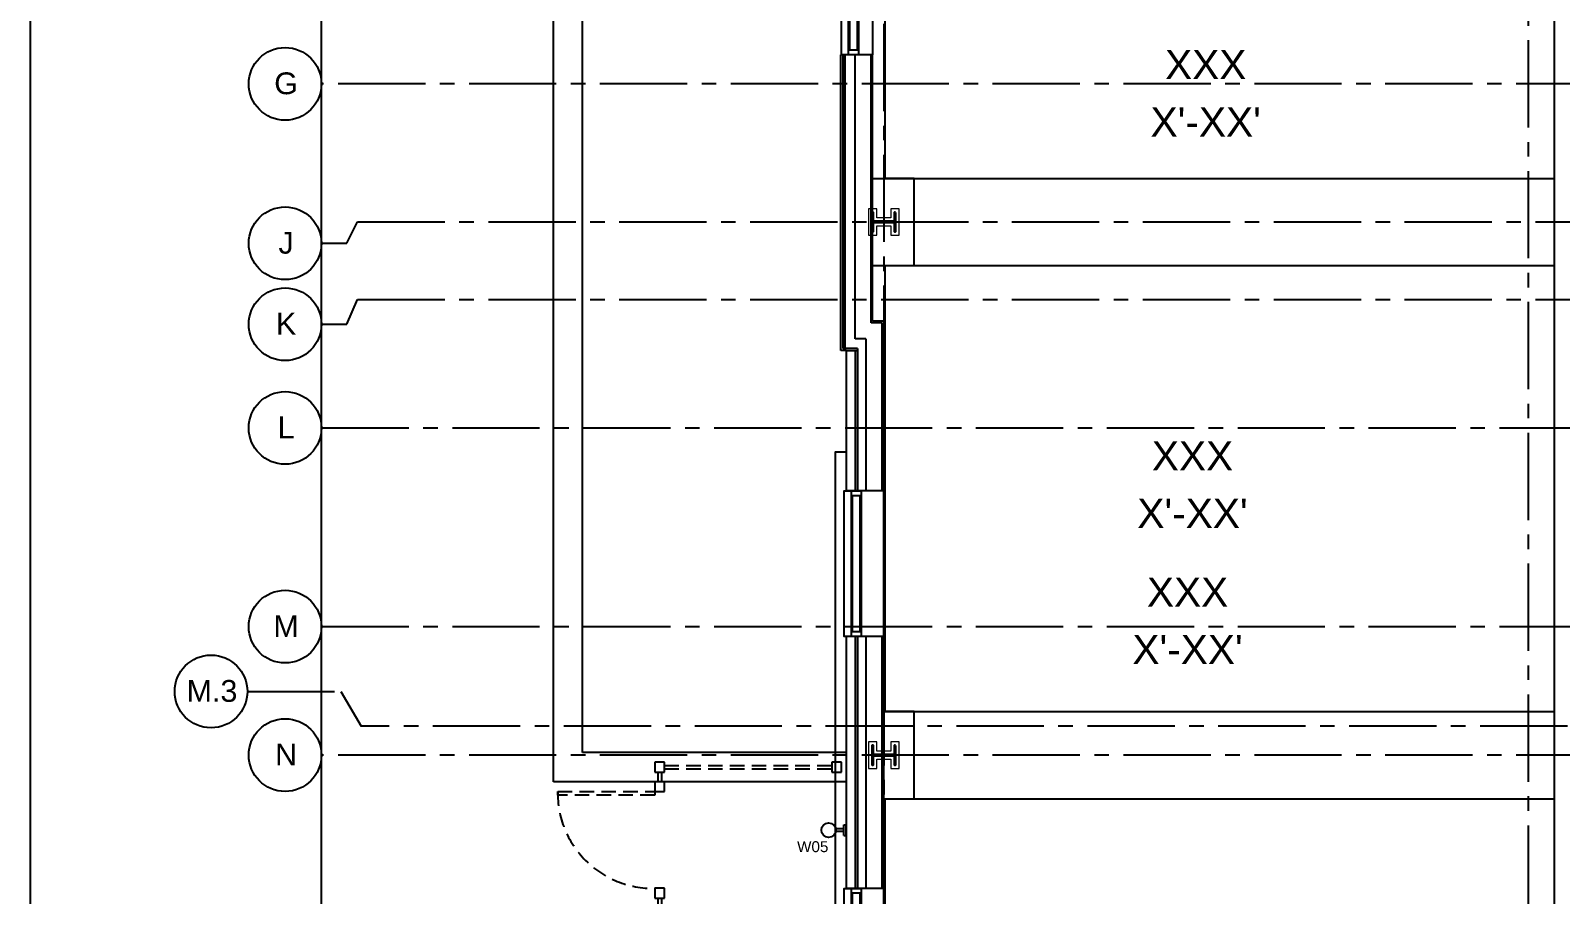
# Model space of a CAD drawing. Header units: inches. Extents: x -3700 to 367, y -844 to 2341.
# Drawn here: x -3700 to -3069, y 494 to 851 of the extents above; entities that cross this region are included whole.
import ezdxf
from ezdxf.enums import TextEntityAlignment as Align

# ---------------------------------------------------------------- set-up
doc = ezdxf.new("R2010")
doc.units = ezdxf.units.IN
doc.header["$LTSCALE"] = 48
doc.header["$MEASUREMENT"] = 0
for name, pattern in [('1112 - 0-Base$0$CENTER2', [1.125, 0.75, -0.125, 0.125, -0.125]), ('1112 - 0-Base$0$HIDDEN', [0.375, 0.25, -0.125]), ('HIDDEN2', [0.1875, 0.125, -0.0625])]:
    doc.linetypes.add(name, pattern=pattern)
doc.layers.add('1112 - 0-Base$0$A-ANNO-NPLT', color=151, linetype='Continuous', plot=False)
for name, color, linetype, lineweight in [('1112 - 0-Base$0$A-Detl-Hatch', 1, 'Continuous', 18), ('1112 - 0-Base$0$S-Detl-Hatch', 1, 'Continuous', 18), ('1112 - 0-Base$0$S-Detl-Wide', 3, 'Continuous', 35)]:
    doc.layers.add(name, color=color, linetype=linetype, lineweight=lineweight)
for name, color, linetype in [('1112 - 0-Base$0$A-Flor-Hral', 5, 'HIDDEN2'), ('1112 - 0-Base$0$A-Flor-Soffit', 4, 'Continuous'), ('1112 - 0-Base$0$A-Glaz', 6, 'Continuous'), ('1112 - 0-Base$0$A-Glaz-Sill', 8, 'Continuous'), ('1112 - 0-Base$0$A-Grid(3-32)', 8, '1112 - 0-Base$0$CENTER2'), ('1112 - 0-Base$0$A-Site-low walls', 1, 'Continuous'), ('1112 - 0-Base$0$A-Wall-Full', 3, 'Continuous'), ('1112 - 0-Base$0$A-Wall-Hatch', 15, 'Continuous'), ('1112 - 0-Base$0$S-Grid-Iden', 2, 'Continuous'), ('1112 - 0-Base$0$S-Structural Concrete', 4, 'Continuous'), ('A-Clng-Fixture', 3, 'Continuous')]:
    doc.layers.add(name, color=color, linetype=linetype)
doc.styles.add('1112 - 0-Base$0$Standard', font='arial.ttf')
doc.styles.get("Standard").update_dxf_attribs({"font": 'arial.ttf'})

# ---------------------------------------------------------------- blocks, each defined once
blk = doc.blocks.new('CYLINDER WALL LIGHT')
for p, q in [((-2.25, 1), (2.25, 1)), ((-2.25, 1), (-2.25, 0)), ((-2.25, 0), (2.25, 0)), ((-0.5, 1), (-0.5, 4.29)), ((0.5, 1), (0.5, 4.29)), ((2.25, 1), (2.25, 0))]:
    blk.add_line(p, q)
blk.add_circle((0.01, 7.25), 3)
blk.add_attdef('WXX', (-6.36, 12), '', height=4.5)
blk = doc.blocks.new('1112 - 0-Base$0$EXTERIOR LOUVER')
at = {"layer": '1112 - 0-Base$0$A-Glaz'}
for p, q in [((2323.12, -9046.93), (2323.12, -8990.81)), ((2323.62, -9046.81), (2323.62, -8990.81)), ((2326.62, -8990.81), (2326.62, -9046.81)), ((2327.12, -8990.81), (2327.12, -9046.81))]:
    blk.add_line(p, q, dxfattribs=at)
for points in [[(2323.12, -8988.81), (2327.12, -8988.81), (2327.12, -8990.81), (2323.12, -8990.81)], [(2323.12, -9046.81), (2327.12, -9046.81), (2327.12, -9048.81), (2323.12, -9048.81)]]:
    blk.add_lwpolyline(points, close=True, dxfattribs=at)
at = {"layer": '1112 - 0-Base$0$A-Glaz-Sill'}
blk.add_line((2336.37, -8988.81), (2336.37, -9048.81), dxfattribs=at)
blk.add_lwpolyline([(2323.12, -9048.81), (2320.12, -9048.81), (2320.12, -8988.81), (2323.12, -8988.81)], dxfattribs=at)
blk = doc.blocks.new('1112 - 0-Base$0$EXTERIOR LOUVER -2')
at = {"layer": '1112 - 0-Base$0$A-Glaz'}
for p, q in [((2322, -8354.93), (2322, -8298.81)), ((2322.5, -8354.81), (2322.5, -8298.81)), ((2325.5, -8298.81), (2325.5, -8354.81)), ((2326, -8298.81), (2326, -8354.81))]:
    blk.add_line(p, q, dxfattribs=at)
for points in [[(2322, -8296.81), (2326, -8296.81), (2326, -8298.81), (2322, -8298.81)], [(2322, -8354.81), (2326, -8354.81), (2326, -8356.81), (2322, -8356.81)]]:
    blk.add_lwpolyline(points, close=True, dxfattribs=at)
at = {"layer": '1112 - 0-Base$0$A-Glaz-Sill'}
blk.add_line((2331.87, -8296.81), (2331.87, -8356.81), dxfattribs=at)
blk.add_lwpolyline([(2322, -8356.81), (2319, -8356.81), (2319, -8296.81), (2322, -8296.81)], dxfattribs=at)
blk = doc.blocks.new('1112 - 0-Base$0$1ST FLOOR CORE & SHELL')
at = {"layer": '1112 - 0-Base$0$A-Flor-Soffit'}
blk.add_lwpolyline([(2321, -8520.75), (2316.5, -8520.75), (2316.5, -9228.75), (3108.87, -9228.75), (3108.87, -9224.75), (4240.5, -9224.75), (4240.5, -9222.63), (4656.87, -9222.63), (4656.87, -9224.75), (5704.5, -9224.75), (5704.5, -8756.75), (5700, -8756.75)], dxfattribs=at)
at = {"layer": '1112 - 0-Base$0$A-Wall-Full'}
for p, q in [((2613, -8156), (2613, -8944.88)), ((2318.75, -8478.75), (2318.75, -8356.75)), ((2331.87, -8356.75), (2319.87, -8356.75)), ((2331.87, -8466.75), (2331.87, -8356.75)), ((2336.37, -8466.75), (2331.87, -8466.75)), ((2336.37, -8466.75), (2336.37, -8536.75)), ((2321, -8478.75), (2318.75, -8478.75)), ((2321, -8478.75), (2321, -8536.75)), ((2336.37, -8536.75), (2321, -8536.75)), ((2321, -8596.75), (2321, -8700.75)), ((2336.37, -8596.75), (2321, -8596.75)), ((2336.37, -8596.75), (2336.37, -8700.75)), ((2336.37, -8700.75), (2321, -8700.75))]:
    blk.add_line(p, q, dxfattribs=at)
at = {"layer": '1112 - 0-Base$0$A-Wall-Hatch'}
for p, q in [((2319.75, -8478), (2319.75, -8356.75)), ((2320.62, -8478), (2320.62, -8356.75)), ((2324.62, -8474), (2324.62, -8356.75)), ((2331.25, -8467.38), (2331.25, -8356.75)), ((2335.75, -8467.38), (2331.25, -8467.38)), ((2335.75, -8467.38), (2335.75, -8536.75)), ((2329.12, -8474), (2324.62, -8474)), ((2329.12, -8474), (2329.12, -8536.75)), ((2325.62, -8478), (2319.75, -8478)), ((2321, -8478.75), (2325.62, -8478.75)), ((2324.62, -8478.75), (2324.62, -8536.75)), ((2325.62, -8478), (2325.62, -8536.75)), ((2324.62, -8596.75), (2324.62, -8700.75)), ((2325.62, -8596.75), (2325.62, -8700.75)), ((2329.12, -8596.75), (2329.12, -8700.75)), ((2335.75, -8596.75), (2335.75, -8700.75))]:
    blk.add_line(p, q, dxfattribs=at)
for name, p in [('1112 - 0-Base$0$EXTERIOR LOUVER -2', (0, 0.06)), ('1112 - 0-Base$0$EXTERIOR LOUVER', (0, 452.06)), ('1112 - 0-Base$0$EXTERIOR LOUVER', (0, 288.06))]:
    blk.add_blockref(name, p)
blk = doc.blocks.new('1112 - 0-Base$0$Column Bubble')
blk.add_circle((-0.0042, -0.0024), 0.1562)
at = {"style": '1112 - 0-Base$0$Standard'}
blk.add_attdef('XX', text='', height=0.0938, dxfattribs=at).set_placement((0, 0), align=Align.MIDDLE_CENTER)
blk = doc.blocks.new('*U21')
at = {"layer": '1112 - 0-Base$0$A-Detl-Hatch'}
h = blk.add_hatch(dxfattribs=at)
h.set_pattern_fill('ANSI32', color=256, scale=6, style=0)
h.set_pattern_definition([(45, (0, -4.865), (-1.591, 1.591), []), (45, (1.0607, -4.865), (-1.591, 1.591), [])])
edge = h.paths.add_edge_path()
edge.add_line((3.98, -9.73), (3.98, -9.295))
edge.add_line((3.98, -9.295), (0.645, -9.295))
edge.add_arc((0.645, -8.795), 0.5, 180, 270, ccw=False)
edge.add_line((0.145, -8.795), (0.145, -0.935))
edge.add_arc((0.645, -0.935), 0.5, 90, 180, ccw=False)
edge.add_line((0.645, -0.435), (3.98, -0.435))
edge.add_line((3.98, -0.435), (3.98, 0))
edge.add_line((3.98, 0), (-3.98, 0))
edge.add_line((-3.98, 0), (-3.98, -0.435))
edge.add_line((-3.98, -0.435), (-0.645, -0.435))
edge.add_arc((-0.645, -0.935), 0.5, 0, 90, ccw=False)
edge.add_line((-0.145, -0.935), (-0.145, -8.795))
edge.add_arc((-0.645, -8.795), 0.5, -90, 0, ccw=False)
edge.add_line((-0.645, -9.295), (-3.98, -9.295))
edge.add_line((-3.98, -9.295), (-3.98, -9.73))
edge.add_line((-3.98, -9.73), (3.98, -9.73))
at = {"color": 0, "linetype": 'ByBlock'}
blk.add_lwpolyline([(3.98, -9.73), (3.98, -9.295), (0.645, -9.295, -0.4142136), (0.145, -8.795), (0.145, -0.935, -0.4142136), (0.645, -0.435), (3.98, -0.435), (3.98, 0), (-3.98, 0), (-3.98, -0.435), (-0.645, -0.435, -0.4142136), (-0.145, -0.935), (-0.145, -8.795, -0.4142136), (-0.645, -9.295), (-3.98, -9.295), (-3.98, -9.73)], format="xyb", close=True, dxfattribs=at)
blk = doc.blocks.new('1112 - 0-Base$0$W10X33')
at = {"layer": '1112 - 0-Base$0$S-Detl-Hatch'}
blk.add_lwpolyline([(13773.28, -7309.78), (13773.28, -7306.34), (13769.45, -7306.34), (13769.45, -7300.48), (13773.28, -7300.48), (13773.28, -7297.05), (13762.32, -7297.05), (13762.32, -7300.48), (13766.16, -7300.48), (13766.16, -7306.34), (13762.32, -7306.34), (13762.32, -7309.78)], close=True, dxfattribs=at)
at = {"layer": '1112 - 0-Base$0$S-Detl-Wide'}
blk.add_blockref('*U21', (13767.8, -7298.55), dxfattribs=at)
blk = doc.blocks.new('1112 - 0-Base$0$1ST FLOOR - STRUCTURAL GRID')
at = {"layer": '1112 - 0-Base$0$A-Grid(3-32)'}
for p, q in [((2336.5, -7426.01), (2336.5, -9520.75)), ((2602.5, -9520.75), (2602.5, -7426.01)), ((5927.38, -8368.75), (2104.5, -8368.75)), ((2119.38, -8425.75), (5912.5, -8425.75)), ((2119.38, -8457.75), (5912.5, -8457.75)), ((2104.5, -8510.75), (5927.38, -8510.75)), ((2104.5, -8592.75), (5927.38, -8592.75)), ((2073.94, -8619.5), (2112.5, -8619.5)), ((2112.5, -8619.5), (2120.87, -8633.75)), ((5912.5, -8633.75), (2120.87, -8633.75)), ((5927.38, -8645.75), (2104.5, -8645.75))]:
    blk.add_line(p, q, dxfattribs=at)
for points in [[(2104.5, -8434.56), (2115.03, -8434.56), (2119.38, -8425.75)], [(2104.5, -8467.97), (2115.03, -8467.97), (2119.38, -8457.75)]]:
    blk.add_lwpolyline(points, dxfattribs=at)
at = {"rotation": 90}
for p in [(-4966.91, -22193.55), (-4966.91, -22413.55)]:
    blk.add_blockref('1112 - 0-Base$0$W10X33', p, dxfattribs=at)
at = {"layer": '1112 - 0-Base$0$S-Grid-Iden', "xscale": 96, "yscale": 96, "zscale": 96}
for p, values in [((2089.9, -8368.52), {'XX': 'G'}), ((2089.9, -8434.33), {'XX': 'J'}), ((2089.9, -8467.73), {'XX': 'K'}), ((2089.9, -8510.52), {'XX': 'L'}), ((2089.9, -8592.52), {'XX': 'M'}), ((2059.34, -8619.27), {'XX': 'M.3'}), ((2089.9, -8645.52), {'XX': 'N'})]:
    blk.add_blockref('1112 - 0-Base$0$Column Bubble', p, dxfattribs=at).add_auto_attribs(values)
blk = doc.blocks.new('1112 - 0-Base$0$areaway fence -2 first fl')
for p, q in [((5703.16, 1389.26), (5703.16, 1385.26)), ((5704.66, 1389.26), (5704.66, 1385.26)), ((5705.91, 1392.01), (5774.92, 1392.01)), ((5705.91, 1390.51), (5774.92, 1390.51)), ((5703.16, 1337.26), (5703.16, 1315.26)), ((5704.66, 1337.26), (5704.66, 1315.26)), ((5705.91, 1314.01), (5724.42, 1314.01)), ((5705.91, 1312.51), (5724.42, 1312.51)), ((5725.67, 1311.26), (5725.67, 1265.26)), ((5727.17, 1311.26), (5727.17, 1265.26)), ((5725.67, 1261.26), (5725.67, 1217.26)), ((5727.17, 1261.26), (5727.17, 1217.26)), ((5725.67, 1213.26), (5725.67, 1169.26)), ((5727.17, 1213.26), (5727.17, 1169.26)), ((5725.67, 1165.26), (5725.67, 1118.98)), ((5727.17, 1165.26), (5727.17, 1118.98)), ((5691.42, 876.26), (5691.42, 1116.76)), ((5691.42, 1116.76), (5720.42, 1116.76)), ((5693.42, 876.26), (5693.42, 1114.76)), ((5693.42, 1114.76), (5720.42, 1114.76)), ((5720.42, 1116.76), (5720.42, 1114.76)), ((5699.92, 1108.38), (5778.92, 1108.38)), ((5699.92, 1108.38), (5699.92, 879.26)), ((5701.92, 1106.38), (5778.92, 1106.38)), ((5701.92, 1106.38), (5701.92, 879.26)), ((5694.92, 876.26), (5672.43, 876.26)), ((5694.92, 874.26), (5672.43, 874.26)), ((5694.92, 876.26), (5694.92, 874.26))]:
    blk.add_line(p, q)
for points in [[(5701.91, 1389.26), (5705.91, 1389.26), (5705.91, 1393.26), (5701.91, 1393.26)], [(5774.92, 1389.26), (5778.92, 1389.26), (5778.92, 1393.26), (5774.92, 1393.26)], [(5701.91, 1381.26), (5705.91, 1381.26), (5705.91, 1385.26), (5701.91, 1385.26)], [(5701.91, 1381.26), (5701.91, 1379.76), (5661.91, 1379.76), (5661.91, 1381.26)], [(5701.91, 1337.26), (5705.91, 1337.26), (5705.91, 1341.26), (5701.91, 1341.26)], [(5701.91, 1311.26), (5705.91, 1311.26), (5705.91, 1315.26), (5701.91, 1315.26)], [(5724.42, 1311.26), (5728.42, 1311.26), (5728.42, 1315.26), (5724.42, 1315.26)], [(5724.42, 1265.26), (5728.42, 1265.26), (5728.42, 1261.26), (5724.42, 1261.26)], [(5724.42, 1217.26), (5728.42, 1217.26), (5728.42, 1213.26), (5724.42, 1213.26)], [(5724.42, 1169.26), (5728.42, 1169.26), (5728.42, 1165.26), (5724.42, 1165.26)], [(5724.42, 1118.98), (5728.42, 1118.98), (5728.42, 1114.98), (5724.42, 1114.98)], [(5698.92, 873.26), (5702.92, 873.26), (5702.92, 877.26), (5698.92, 877.26)], [(5702.92, 873.26), (5704.42, 873.26), (5704.42, 837.26), (5702.92, 837.26)], [(5774.92, 873.26), (5773.42, 873.26), (5773.42, 837.26), (5774.92, 837.26)], [(5774.92, 873.26), (5778.92, 873.26), (5778.92, 877.26), (5774.92, 877.26)]]:
    blk.add_lwpolyline(points, close=True)
for centre, radius, start, end in [((5701.16, 1380.51), 39.26, 178.90531, 271.09469), ((5778.92, 1107.38), 1, 270, 90), ((5700.92, 879.26), 1, 180, 0), ((5703.67, 872.51), 35.26, 268.78112, 1.21888), ((5774.17, 872.51), 35.26, 178.78112, 271.21888)]:
    blk.add_arc(centre, radius, start, end)
blk = doc.blocks.new('1112 - 0-Base$0$areaway and stair')
at = {"layer": '1112 - 0-Base$0$A-Site-low walls'}
for p, q in [((-120.76, 568.34), (-120.76, 1326.97)), ((-108.76, 580.34), (-108.76, 1326.97)), ((0, 580.34), (-108.76, 580.34)), ((0, 568.34), (-120.76, 568.34))]:
    blk.add_line(p, q, dxfattribs=at)
at = {"layer": '1112 - 0-Base$0$A-Flor-Hral'}
blk.add_blockref('1112 - 0-Base$0$areaway fence -2 first fl', (-5780.92, -816.91), dxfattribs=at)

msp = doc.modelspace()

# ---------------------------------------------------------------- linework, layer by layer
at = {"layer": '1112 - 0-Base$0$A-ANNO-NPLT'}
for points in [[(-3700, -844.26), (-3700, 2131.74), (348, 2131.74), (348, -844.26)], [(-3580, -484.26), (-3580, 1771.74), (228, 1771.74), (228, -484.26)]]:
    msp.add_lwpolyline(points, close=True, dxfattribs=at)
at = {"layer": '1112 - 0-Base$0$A-Flor-Soffit'}
for p, q in [((-3352.63, 790), (-3071.5, 790)), ((-3352.63, 754), (-3071.5, 754)), ((-3348.13, 570), (-3071.5, 570)), ((-3348.13, 534), (-3071.5, 534))]:
    msp.add_line(p, q, dxfattribs=at)
at = {"layer": '1112 - 0-Base$0$S-Structural Concrete', "color": 8}
msp.add_lwpolyline([(-3347.5, 47), (-3347.5, 255), (-3335.5, 255), (-3335.5, 291), (-3347.5, 291), (-3347.5, 534), (-3335.5, 534), (-3335.5, 570), (-3347.5, 570), (-3347.5, 754), (-3335.5, 754), (-3335.5, 790), (-3347.5, 790), (-3347.5, 1040)], dxfattribs=at)

# ---------------------------------------------------------------- block references
at = {"linetype": '1112 - 0-Base$0$HIDDEN'}
msp.add_blockref('1112 - 0-Base$0$1ST FLOOR - STRUCTURAL GRID', (-5684.5, 9197.75), dxfattribs=at)
for name, p in [('1112 - 0-Base$0$1ST FLOOR CORE & SHELL', (-5684.5, 9197.75)), ('1112 - 0-Base$0$areaway and stair', (-3363.5, -27.34))]:
    msp.add_blockref(name, p)
at = {"layer": 'A-Clng-Fixture'}
ref = msp.add_blockref('CYLINDER WALL LIGHT', (-3363.5, 521.01), dxfattribs=dict(at, rotation=90))
ref.add_attrib('WXX', 'W05', (-3383.78, 511.95), dxfattribs={"layer": '0', "height": 4.5})

# ---------------------------------------------------------------- texts
at = {"color": 2}
for tag, p in [('XXX', (-3215.19, 836.94)), ("X'-XX'", (-3215.19, 813.27)), ('XXX', (-3220.64, 675.45)), ("X'-XX'", (-3220.64, 651.78)), ('XXX', (-3222.68, 619.27)), ("X'-XX'", (-3222.68, 595.59))]:
    msp.add_attdef(tag, text='XXX', height=12, dxfattribs=at).set_placement(p, align=Align.MIDDLE_CENTER)

doc.saveas('drawing.dxf')
